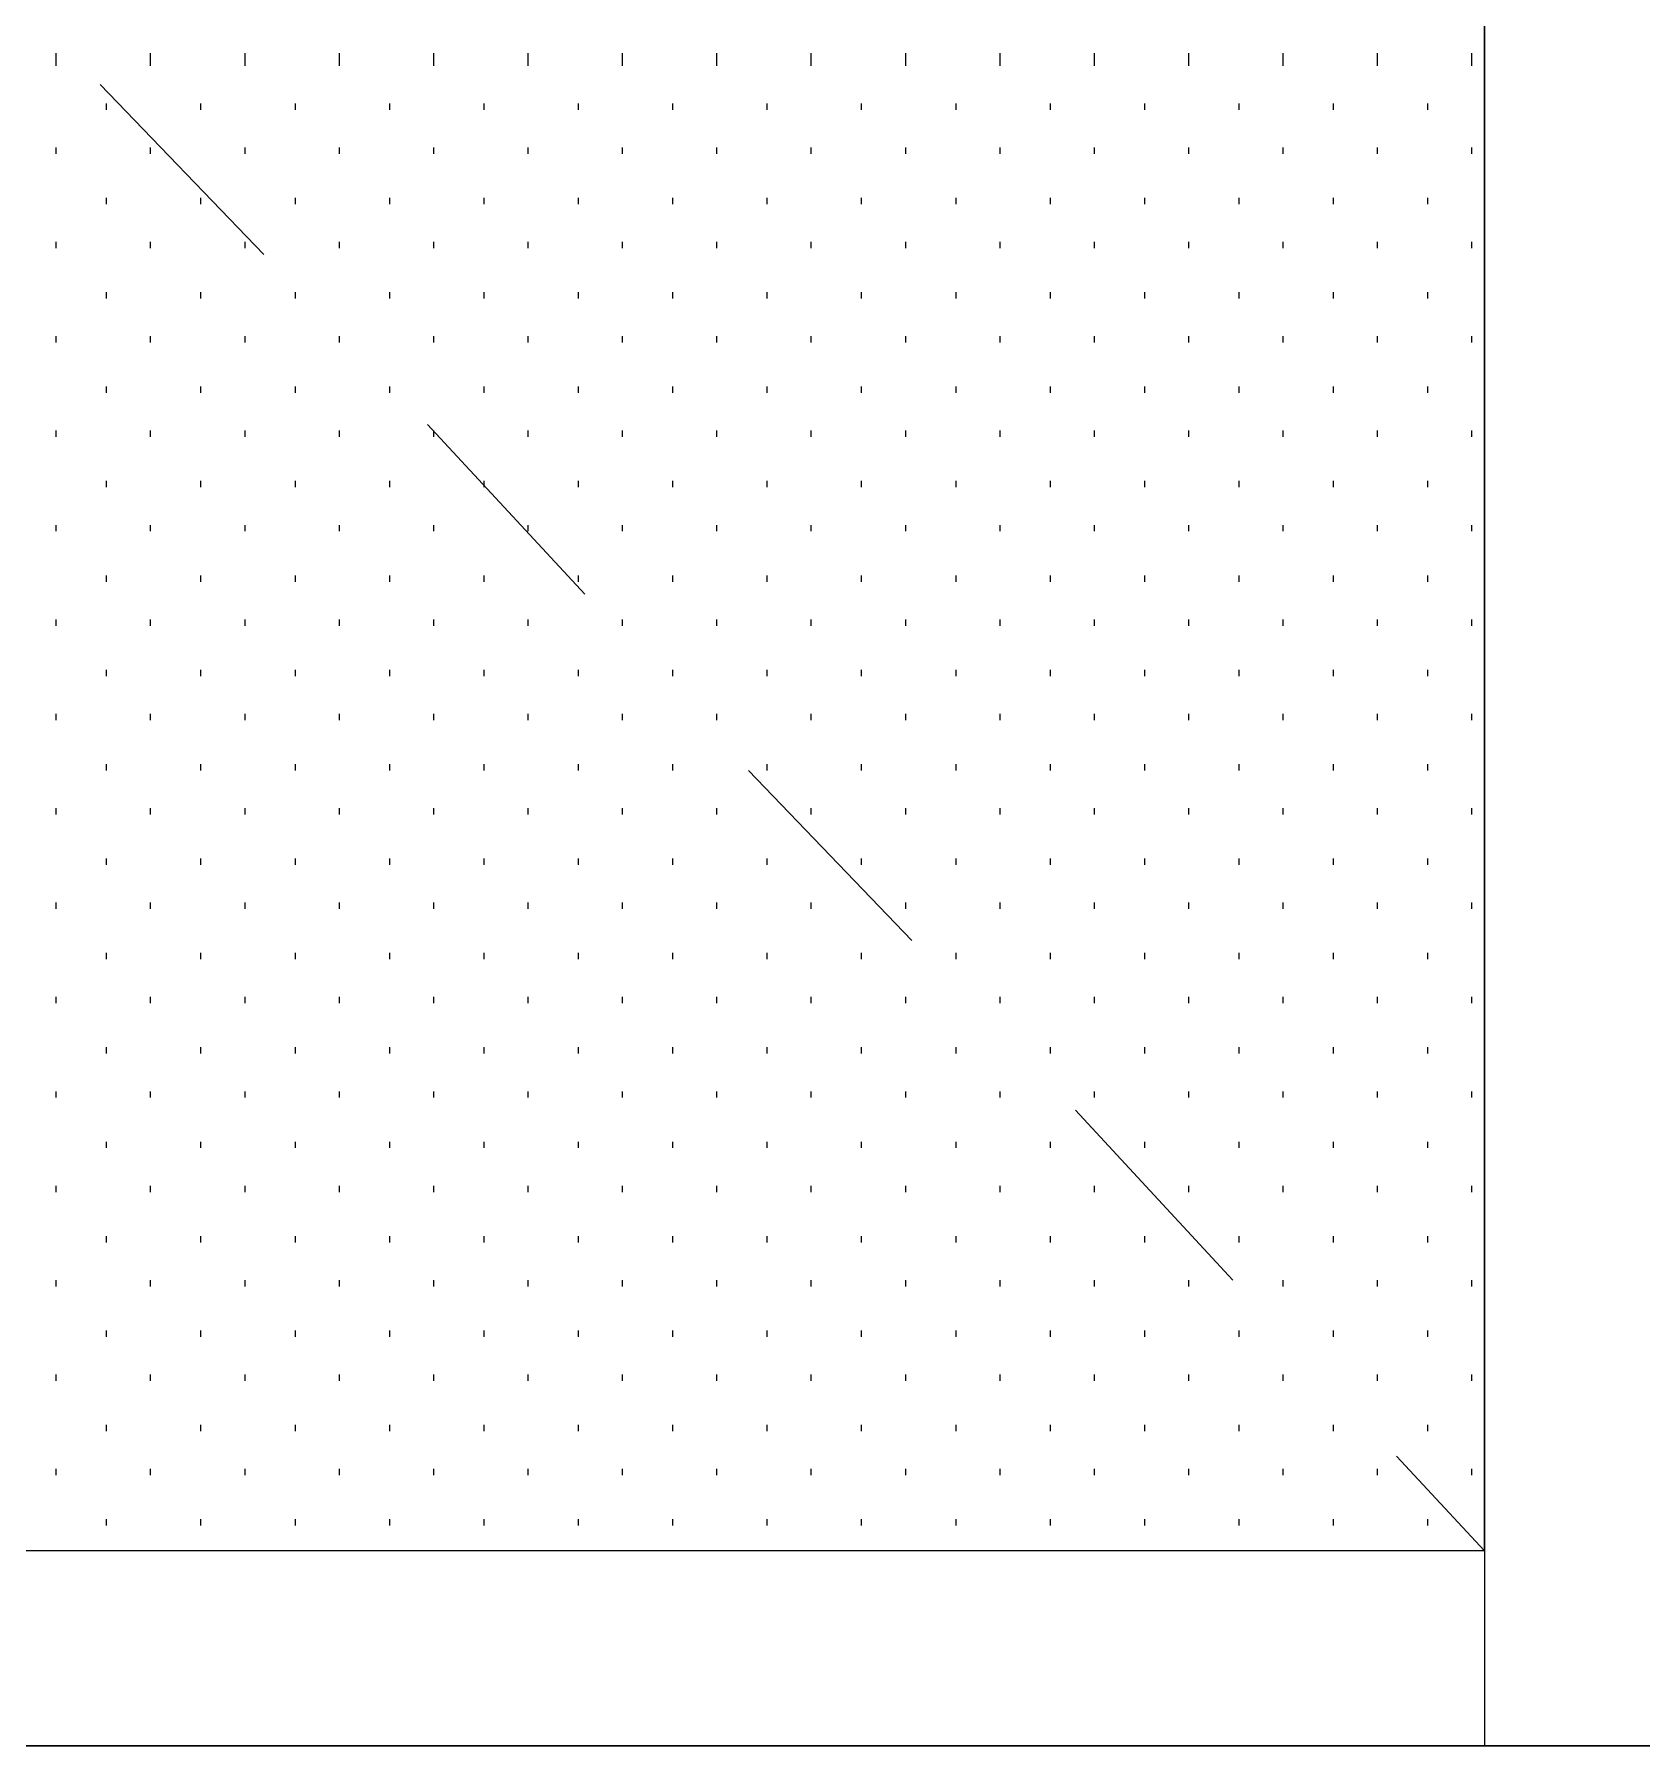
# Model space of a CAD drawing. Header units: inches. Extents: x -6061 to 13621, y -296 to 7483.
# Drawn here: x -5677.35 to -5656.88, y 63.32 to 85.1 of the extents above; entities that cross this region are included whole.
import ezdxf

# ---------------------------------------------------------------- set-up
doc = ezdxf.new("R2010")
doc.units = ezdxf.units.IN
doc.header["$MEASUREMENT"] = 0
doc.layers.get('0').update_dxf_attribs({"linetype": 'CONTINUOUS'})

msp = doc.modelspace()

# ---------------------------------------------------------------- linework, layer by layer
at = {"color": 7, "linetype": 'Continuous', "lineweight": 9, "true_color": 0x000007}
for p, q in [((-5658.8842, 147.33529), (-5658.8842, 63.32036)), ((-5658.8842, 65.80317), (-5658.8842, 144.85249)), ((-5674.42176, 82.30181), (-5676.50411, 84.46425)), ((-5670.33714, 77.97692), (-5672.3394, 80.13937)), ((-5666.17243, 73.57195), (-5668.25479, 75.73439)), ((-5662.08782, 69.24706), (-5664.09008, 71.4095)), ((-5658.8842, 65.80317), (-5660.00547, 67.00452)), ((-5658.8842, 65.80317), (-5696.12628, 65.80317)), ((-5658.8842, 65.80317), (-5696.12628, 65.80317)), ((-5658.8842, 65.80317), (-5658.8842, 63.32036)), ((-5696.12628, 63.32036), (-5658.8842, 63.32036)), ((-5658.8842, 63.32036), (-5696.12628, 63.32036)), ((-5656.40139, 63.32036), (-5658.8842, 63.32036)), ((-5658.8842, 63.32036), (-5656.40139, 63.32036))]:
    msp.add_line(p, q, dxfattribs=at)
at = {"color": 7, "linetype": 'Continuous', "lineweight": 9, "true_color": 0xffffff}
for p, q in [((-5677.06474, 84.70452), (-5677.06474, 84.86471)), ((-5675.86338, 84.70452), (-5675.86338, 84.86471)), ((-5674.66203, 84.70452), (-5674.66203, 84.86471)), ((-5673.46067, 84.70452), (-5673.46067, 84.86471)), ((-5672.25931, 84.70452), (-5672.25931, 84.86471)), ((-5671.05795, 84.70452), (-5671.05795, 84.86471)), ((-5669.8566, 84.70452), (-5669.8566, 84.86471)), ((-5668.65524, 84.70452), (-5668.65524, 84.86471)), ((-5667.45388, 84.70452), (-5667.45388, 84.86471)), ((-5666.25252, 84.70452), (-5666.25252, 84.86471)), ((-5665.05117, 84.70452), (-5665.05117, 84.86471)), ((-5663.84981, 84.70452), (-5663.84981, 84.86471)), ((-5662.64845, 84.70452), (-5662.64845, 84.86471)), ((-5661.44709, 84.70452), (-5661.44709, 84.86471)), ((-5660.24574, 84.70452), (-5660.24574, 84.86471)), ((-5659.04438, 84.70452), (-5659.04438, 84.86471)), ((-5676.42402, 84.14389), (-5676.42402, 84.22398)), ((-5675.22266, 84.14389), (-5675.22266, 84.22398)), ((-5674.0213, 84.14389), (-5674.0213, 84.22398)), ((-5672.81995, 84.14389), (-5672.81995, 84.22398)), ((-5671.61859, 84.14389), (-5671.61859, 84.22398)), ((-5670.41723, 84.14389), (-5670.41723, 84.22398)), ((-5669.21587, 84.14389), (-5669.21587, 84.22398)), ((-5668.01452, 84.14389), (-5668.01452, 84.22398)), ((-5666.81316, 84.14389), (-5666.81316, 84.22398)), ((-5665.6118, 84.14389), (-5665.6118, 84.22398)), ((-5664.41044, 84.14389), (-5664.41044, 84.22398)), ((-5663.20909, 84.14389), (-5663.20909, 84.22398)), ((-5662.00773, 84.14389), (-5662.00773, 84.22398)), ((-5660.80637, 84.14389), (-5660.80637, 84.22398)), ((-5659.60501, 84.14389), (-5659.60501, 84.22398)), ((-5677.06474, 83.58326), (-5677.06474, 83.66335)), ((-5675.86338, 83.58326), (-5675.86338, 83.66335)), ((-5674.66203, 83.58326), (-5674.66203, 83.66335)), ((-5673.46067, 83.58326), (-5673.46067, 83.66335)), ((-5672.25931, 83.58326), (-5672.25931, 83.66335)), ((-5671.05795, 83.58326), (-5671.05795, 83.66335)), ((-5669.8566, 83.58326), (-5669.8566, 83.66335)), ((-5668.65524, 83.58326), (-5668.65524, 83.66335)), ((-5667.45388, 83.58326), (-5667.45388, 83.66335)), ((-5666.25252, 83.58326), (-5666.25252, 83.66335)), ((-5665.05117, 83.58326), (-5665.05117, 83.66335)), ((-5663.84981, 83.58326), (-5663.84981, 83.66335)), ((-5662.64845, 83.58326), (-5662.64845, 83.66335)), ((-5661.44709, 83.58326), (-5661.44709, 83.66335)), ((-5660.24574, 83.58326), (-5660.24574, 83.66335)), ((-5659.04438, 83.58326), (-5659.04438, 83.66335)), ((-5676.42402, 82.94253), (-5676.42402, 83.02262)), ((-5675.22266, 82.94253), (-5675.22266, 83.02262)), ((-5674.0213, 82.94253), (-5674.0213, 83.02262)), ((-5672.81995, 82.94253), (-5672.81995, 83.02262)), ((-5671.61859, 82.94253), (-5671.61859, 83.02262)), ((-5670.41723, 82.94253), (-5670.41723, 83.02262)), ((-5669.21587, 82.94253), (-5669.21587, 83.02262)), ((-5668.01452, 82.94253), (-5668.01452, 83.02262)), ((-5666.81316, 82.94253), (-5666.81316, 83.02262)), ((-5665.6118, 82.94253), (-5665.6118, 83.02262)), ((-5664.41044, 82.94253), (-5664.41044, 83.02262)), ((-5663.20909, 82.94253), (-5663.20909, 83.02262)), ((-5662.00773, 82.94253), (-5662.00773, 83.02262)), ((-5660.80637, 82.94253), (-5660.80637, 83.02262)), ((-5659.60501, 82.94253), (-5659.60501, 83.02262)), ((-5677.06474, 82.3819), (-5677.06474, 82.46199)), ((-5675.86338, 82.3819), (-5675.86338, 82.46199)), ((-5674.66203, 82.3819), (-5674.66203, 82.46199)), ((-5673.46067, 82.3819), (-5673.46067, 82.46199)), ((-5672.25931, 82.3819), (-5672.25931, 82.46199)), ((-5671.05795, 82.3819), (-5671.05795, 82.46199)), ((-5669.8566, 82.3819), (-5669.8566, 82.46199)), ((-5668.65524, 82.3819), (-5668.65524, 82.46199)), ((-5667.45388, 82.3819), (-5667.45388, 82.46199)), ((-5666.25252, 82.3819), (-5666.25252, 82.46199)), ((-5665.05117, 82.3819), (-5665.05117, 82.46199)), ((-5663.84981, 82.3819), (-5663.84981, 82.46199)), ((-5662.64845, 82.3819), (-5662.64845, 82.46199)), ((-5661.44709, 82.3819), (-5661.44709, 82.46199)), ((-5660.24574, 82.3819), (-5660.24574, 82.46199)), ((-5659.04438, 82.3819), (-5659.04438, 82.46199)), ((-5676.42402, 81.74118), (-5676.42402, 81.82127)), ((-5675.22266, 81.74118), (-5675.22266, 81.82127)), ((-5674.0213, 81.74118), (-5674.0213, 81.82127)), ((-5672.81995, 81.74118), (-5672.81995, 81.82127)), ((-5671.61859, 81.74118), (-5671.61859, 81.82127)), ((-5670.41723, 81.74118), (-5670.41723, 81.82127)), ((-5669.21587, 81.74118), (-5669.21587, 81.82127)), ((-5668.01452, 81.74118), (-5668.01452, 81.82127)), ((-5666.81316, 81.74118), (-5666.81316, 81.82127)), ((-5665.6118, 81.74118), (-5665.6118, 81.82127)), ((-5664.41044, 81.74118), (-5664.41044, 81.82127)), ((-5663.20909, 81.74118), (-5663.20909, 81.82127)), ((-5662.00773, 81.74118), (-5662.00773, 81.82127)), ((-5660.80637, 81.74118), (-5660.80637, 81.82127)), ((-5659.60501, 81.74118), (-5659.60501, 81.82127)), ((-5677.06474, 81.18054), (-5677.06474, 81.26063)), ((-5675.86338, 81.18054), (-5675.86338, 81.26063)), ((-5674.66203, 81.18054), (-5674.66203, 81.26063)), ((-5673.46067, 81.18054), (-5673.46067, 81.26063)), ((-5672.25931, 81.18054), (-5672.25931, 81.26063)), ((-5671.05795, 81.18054), (-5671.05795, 81.26063)), ((-5669.8566, 81.18054), (-5669.8566, 81.26063)), ((-5668.65524, 81.18054), (-5668.65524, 81.26063)), ((-5667.45388, 81.18054), (-5667.45388, 81.26063)), ((-5666.25252, 81.18054), (-5666.25252, 81.26063)), ((-5665.05117, 81.18054), (-5665.05117, 81.26063)), ((-5663.84981, 81.18054), (-5663.84981, 81.26063)), ((-5662.64845, 81.18054), (-5662.64845, 81.26063)), ((-5661.44709, 81.18054), (-5661.44709, 81.26063)), ((-5660.24574, 81.18054), (-5660.24574, 81.26063)), ((-5659.04438, 81.18054), (-5659.04438, 81.26063)), ((-5676.42402, 80.53982), (-5676.42402, 80.61991)), ((-5675.22266, 80.53982), (-5675.22266, 80.61991)), ((-5674.0213, 80.53982), (-5674.0213, 80.61991)), ((-5672.81995, 80.53982), (-5672.81995, 80.61991)), ((-5671.61859, 80.53982), (-5671.61859, 80.61991)), ((-5670.41723, 80.53982), (-5670.41723, 80.61991)), ((-5669.21587, 80.53982), (-5669.21587, 80.61991)), ((-5668.01452, 80.53982), (-5668.01452, 80.61991)), ((-5666.81316, 80.53982), (-5666.81316, 80.61991)), ((-5665.6118, 80.53982), (-5665.6118, 80.61991)), ((-5664.41044, 80.53982), (-5664.41044, 80.61991)), ((-5663.20909, 80.53982), (-5663.20909, 80.61991)), ((-5662.00773, 80.53982), (-5662.00773, 80.61991)), ((-5660.80637, 80.53982), (-5660.80637, 80.61991)), ((-5659.60501, 80.53982), (-5659.60501, 80.61991)), ((-5677.06474, 79.97919), (-5677.06474, 80.05928)), ((-5675.86338, 79.97919), (-5675.86338, 80.05928)), ((-5674.66203, 79.97919), (-5674.66203, 80.05928)), ((-5673.46067, 79.97919), (-5673.46067, 80.05928)), ((-5672.25931, 79.97919), (-5672.25931, 80.05928)), ((-5671.05795, 79.97919), (-5671.05795, 80.05928)), ((-5669.8566, 79.97919), (-5669.8566, 80.05928)), ((-5668.65524, 79.97919), (-5668.65524, 80.05928)), ((-5667.45388, 79.97919), (-5667.45388, 80.05928)), ((-5666.25252, 79.97919), (-5666.25252, 80.05928)), ((-5665.05117, 79.97919), (-5665.05117, 80.05928)), ((-5663.84981, 79.97919), (-5663.84981, 80.05928)), ((-5662.64845, 79.97919), (-5662.64845, 80.05928)), ((-5661.44709, 79.97919), (-5661.44709, 80.05928)), ((-5660.24574, 79.97919), (-5660.24574, 80.05928)), ((-5659.04438, 79.97919), (-5659.04438, 80.05928)), ((-5676.42402, 79.33846), (-5676.42402, 79.41855)), ((-5675.22266, 79.33846), (-5675.22266, 79.41855)), ((-5674.0213, 79.33846), (-5674.0213, 79.41855)), ((-5672.81995, 79.33846), (-5672.81995, 79.41855)), ((-5671.61859, 79.33846), (-5671.61859, 79.41855)), ((-5670.41723, 79.33846), (-5670.41723, 79.41855)), ((-5669.21587, 79.33846), (-5669.21587, 79.41855)), ((-5668.01452, 79.33846), (-5668.01452, 79.41855)), ((-5666.81316, 79.33846), (-5666.81316, 79.41855)), ((-5665.6118, 79.33846), (-5665.6118, 79.41855)), ((-5664.41044, 79.33846), (-5664.41044, 79.41855)), ((-5663.20909, 79.33846), (-5663.20909, 79.41855)), ((-5662.00773, 79.33846), (-5662.00773, 79.41855)), ((-5660.80637, 79.33846), (-5660.80637, 79.41855)), ((-5659.60501, 79.33846), (-5659.60501, 79.41855)), ((-5677.06474, 78.77783), (-5677.06474, 78.85792)), ((-5675.86338, 78.77783), (-5675.86338, 78.85792)), ((-5674.66203, 78.77783), (-5674.66203, 78.85792)), ((-5673.46067, 78.77783), (-5673.46067, 78.85792)), ((-5672.25931, 78.77783), (-5672.25931, 78.85792)), ((-5671.05795, 78.77783), (-5671.05795, 78.85792)), ((-5669.8566, 78.77783), (-5669.8566, 78.85792)), ((-5668.65524, 78.77783), (-5668.65524, 78.85792)), ((-5667.45388, 78.77783), (-5667.45388, 78.85792)), ((-5666.25252, 78.77783), (-5666.25252, 78.85792)), ((-5665.05117, 78.77783), (-5665.05117, 78.85792)), ((-5663.84981, 78.77783), (-5663.84981, 78.85792)), ((-5662.64845, 78.77783), (-5662.64845, 78.85792)), ((-5661.44709, 78.77783), (-5661.44709, 78.85792)), ((-5660.24574, 78.77783), (-5660.24574, 78.85792)), ((-5659.04438, 78.77783), (-5659.04438, 78.85792)), ((-5676.42402, 78.1371), (-5676.42402, 78.21719)), ((-5675.22266, 78.1371), (-5675.22266, 78.21719)), ((-5674.0213, 78.1371), (-5674.0213, 78.21719)), ((-5672.81995, 78.1371), (-5672.81995, 78.21719)), ((-5671.61859, 78.1371), (-5671.61859, 78.21719)), ((-5670.41723, 78.1371), (-5670.41723, 78.21719)), ((-5669.21587, 78.1371), (-5669.21587, 78.21719)), ((-5668.01452, 78.1371), (-5668.01452, 78.21719)), ((-5666.81316, 78.1371), (-5666.81316, 78.21719)), ((-5665.6118, 78.1371), (-5665.6118, 78.21719)), ((-5664.41044, 78.1371), (-5664.41044, 78.21719)), ((-5663.20909, 78.1371), (-5663.20909, 78.21719)), ((-5662.00773, 78.1371), (-5662.00773, 78.21719)), ((-5660.80637, 78.1371), (-5660.80637, 78.21719)), ((-5659.60501, 78.1371), (-5659.60501, 78.21719)), ((-5677.06474, 77.57647), (-5677.06474, 77.65656)), ((-5675.86338, 77.57647), (-5675.86338, 77.65656)), ((-5674.66203, 77.57647), (-5674.66203, 77.65656)), ((-5673.46067, 77.57647), (-5673.46067, 77.65656)), ((-5672.25931, 77.57647), (-5672.25931, 77.65656)), ((-5671.05795, 77.57647), (-5671.05795, 77.65656)), ((-5669.8566, 77.57647), (-5669.8566, 77.65656)), ((-5668.65524, 77.57647), (-5668.65524, 77.65656)), ((-5667.45388, 77.57647), (-5667.45388, 77.65656)), ((-5666.25252, 77.57647), (-5666.25252, 77.65656)), ((-5665.05117, 77.57647), (-5665.05117, 77.65656)), ((-5663.84981, 77.57647), (-5663.84981, 77.65656)), ((-5662.64845, 77.57647), (-5662.64845, 77.65656)), ((-5661.44709, 77.57647), (-5661.44709, 77.65656)), ((-5660.24574, 77.57647), (-5660.24574, 77.65656)), ((-5659.04438, 77.57647), (-5659.04438, 77.65656)), ((-5676.42402, 76.93575), (-5676.42402, 77.01584)), ((-5675.22266, 76.93575), (-5675.22266, 77.01584)), ((-5674.0213, 76.93575), (-5674.0213, 77.01584)), ((-5672.81995, 76.93575), (-5672.81995, 77.01584)), ((-5671.61859, 76.93575), (-5671.61859, 77.01584)), ((-5670.41723, 76.93575), (-5670.41723, 77.01584)), ((-5669.21587, 76.93575), (-5669.21587, 77.01584)), ((-5668.01452, 76.93575), (-5668.01452, 77.01584)), ((-5666.81316, 76.93575), (-5666.81316, 77.01584)), ((-5665.6118, 76.93575), (-5665.6118, 77.01584)), ((-5664.41044, 76.93575), (-5664.41044, 77.01584)), ((-5663.20909, 76.93575), (-5663.20909, 77.01584)), ((-5662.00773, 76.93575), (-5662.00773, 77.01584)), ((-5660.80637, 76.93575), (-5660.80637, 77.01584)), ((-5659.60501, 76.93575), (-5659.60501, 77.01584)), ((-5677.06474, 76.37511), (-5677.06474, 76.4552)), ((-5675.86338, 76.37511), (-5675.86338, 76.4552)), ((-5674.66203, 76.37511), (-5674.66203, 76.4552)), ((-5673.46067, 76.37511), (-5673.46067, 76.4552)), ((-5672.25931, 76.37511), (-5672.25931, 76.4552)), ((-5671.05795, 76.37511), (-5671.05795, 76.4552)), ((-5669.8566, 76.37511), (-5669.8566, 76.4552)), ((-5668.65524, 76.37511), (-5668.65524, 76.4552)), ((-5667.45388, 76.37511), (-5667.45388, 76.4552)), ((-5666.25252, 76.37511), (-5666.25252, 76.4552)), ((-5665.05117, 76.37511), (-5665.05117, 76.4552)), ((-5663.84981, 76.37511), (-5663.84981, 76.4552)), ((-5662.64845, 76.37511), (-5662.64845, 76.4552)), ((-5661.44709, 76.37511), (-5661.44709, 76.4552)), ((-5660.24574, 76.37511), (-5660.24574, 76.4552)), ((-5659.04438, 76.37511), (-5659.04438, 76.4552)), ((-5676.42402, 75.73439), (-5676.42402, 75.81448)), ((-5675.22266, 75.73439), (-5675.22266, 75.81448)), ((-5674.0213, 75.73439), (-5674.0213, 75.81448)), ((-5672.81995, 75.73439), (-5672.81995, 75.81448)), ((-5671.61859, 75.73439), (-5671.61859, 75.81448)), ((-5670.41723, 75.73439), (-5670.41723, 75.81448)), ((-5669.21587, 75.73439), (-5669.21587, 75.81448)), ((-5668.01452, 75.73439), (-5668.01452, 75.81448)), ((-5666.81316, 75.73439), (-5666.81316, 75.81448)), ((-5665.6118, 75.73439), (-5665.6118, 75.81448)), ((-5664.41044, 75.73439), (-5664.41044, 75.81448)), ((-5663.20909, 75.73439), (-5663.20909, 75.81448)), ((-5662.00773, 75.73439), (-5662.00773, 75.81448)), ((-5660.80637, 75.73439), (-5660.80637, 75.81448)), ((-5659.60501, 75.73439), (-5659.60501, 75.81448)), ((-5677.06474, 75.17376), (-5677.06474, 75.25385)), ((-5675.86338, 75.17376), (-5675.86338, 75.25385)), ((-5674.66203, 75.17376), (-5674.66203, 75.25385)), ((-5673.46067, 75.17376), (-5673.46067, 75.25385)), ((-5672.25931, 75.17376), (-5672.25931, 75.25385)), ((-5671.05795, 75.17376), (-5671.05795, 75.25385)), ((-5669.8566, 75.17376), (-5669.8566, 75.25385)), ((-5668.65524, 75.17376), (-5668.65524, 75.25385)), ((-5667.45388, 75.17376), (-5667.45388, 75.25385)), ((-5666.25252, 75.17376), (-5666.25252, 75.25385)), ((-5665.05117, 75.17376), (-5665.05117, 75.25385)), ((-5663.84981, 75.17376), (-5663.84981, 75.25385)), ((-5662.64845, 75.17376), (-5662.64845, 75.25385)), ((-5661.44709, 75.17376), (-5661.44709, 75.25385)), ((-5660.24574, 75.17376), (-5660.24574, 75.25385)), ((-5659.04438, 75.17376), (-5659.04438, 75.25385)), ((-5676.42402, 74.53303), (-5676.42402, 74.61312)), ((-5675.22266, 74.53303), (-5675.22266, 74.61312)), ((-5674.0213, 74.53303), (-5674.0213, 74.61312)), ((-5672.81995, 74.53303), (-5672.81995, 74.61312)), ((-5671.61859, 74.53303), (-5671.61859, 74.61312)), ((-5670.41723, 74.53303), (-5670.41723, 74.61312)), ((-5669.21587, 74.53303), (-5669.21587, 74.61312)), ((-5668.01452, 74.53303), (-5668.01452, 74.61312)), ((-5666.81316, 74.53303), (-5666.81316, 74.61312)), ((-5665.6118, 74.53303), (-5665.6118, 74.61312)), ((-5664.41044, 74.53303), (-5664.41044, 74.61312)), ((-5663.20909, 74.53303), (-5663.20909, 74.61312)), ((-5662.00773, 74.53303), (-5662.00773, 74.61312)), ((-5660.80637, 74.53303), (-5660.80637, 74.61312)), ((-5659.60501, 74.53303), (-5659.60501, 74.61312)), ((-5677.06474, 73.9724), (-5677.06474, 74.05249)), ((-5675.86338, 73.9724), (-5675.86338, 74.05249)), ((-5674.66203, 73.9724), (-5674.66203, 74.05249)), ((-5673.46067, 73.9724), (-5673.46067, 74.05249)), ((-5672.25931, 73.9724), (-5672.25931, 74.05249)), ((-5671.05795, 73.9724), (-5671.05795, 74.05249)), ((-5669.8566, 73.9724), (-5669.8566, 74.05249)), ((-5668.65524, 73.9724), (-5668.65524, 74.05249)), ((-5667.45388, 73.9724), (-5667.45388, 74.05249)), ((-5666.25252, 73.9724), (-5666.25252, 74.05249)), ((-5665.05117, 73.9724), (-5665.05117, 74.05249)), ((-5663.84981, 73.9724), (-5663.84981, 74.05249)), ((-5662.64845, 73.9724), (-5662.64845, 74.05249)), ((-5661.44709, 73.9724), (-5661.44709, 74.05249)), ((-5660.24574, 73.9724), (-5660.24574, 74.05249)), ((-5659.04438, 73.9724), (-5659.04438, 74.05249)), ((-5676.42402, 73.33167), (-5676.42402, 73.41176)), ((-5675.22266, 73.33167), (-5675.22266, 73.41176)), ((-5674.0213, 73.33167), (-5674.0213, 73.41176)), ((-5672.81995, 73.33167), (-5672.81995, 73.41176)), ((-5671.61859, 73.33167), (-5671.61859, 73.41176)), ((-5670.41723, 73.33167), (-5670.41723, 73.41176)), ((-5669.21587, 73.33167), (-5669.21587, 73.41176)), ((-5668.01452, 73.33167), (-5668.01452, 73.41176)), ((-5666.81316, 73.33167), (-5666.81316, 73.41176)), ((-5665.6118, 73.33167), (-5665.6118, 73.41176)), ((-5664.41044, 73.33167), (-5664.41044, 73.41176)), ((-5663.20909, 73.33167), (-5663.20909, 73.41176)), ((-5662.00773, 73.33167), (-5662.00773, 73.41176)), ((-5660.80637, 73.33167), (-5660.80637, 73.41176)), ((-5659.60501, 73.33167), (-5659.60501, 73.41176)), ((-5677.06474, 72.77104), (-5677.06474, 72.85113)), ((-5675.86338, 72.77104), (-5675.86338, 72.85113)), ((-5674.66203, 72.77104), (-5674.66203, 72.85113)), ((-5673.46067, 72.77104), (-5673.46067, 72.85113)), ((-5672.25931, 72.77104), (-5672.25931, 72.85113)), ((-5671.05795, 72.77104), (-5671.05795, 72.85113)), ((-5669.8566, 72.77104), (-5669.8566, 72.85113)), ((-5668.65524, 72.77104), (-5668.65524, 72.85113)), ((-5667.45388, 72.77104), (-5667.45388, 72.85113)), ((-5666.25252, 72.77104), (-5666.25252, 72.85113)), ((-5665.05117, 72.77104), (-5665.05117, 72.85113)), ((-5663.84981, 72.77104), (-5663.84981, 72.85113)), ((-5662.64845, 72.77104), (-5662.64845, 72.85113)), ((-5661.44709, 72.77104), (-5661.44709, 72.85113)), ((-5660.24574, 72.77104), (-5660.24574, 72.85113)), ((-5659.04438, 72.77104), (-5659.04438, 72.85113)), ((-5676.42402, 72.13032), (-5676.42402, 72.21041)), ((-5675.22266, 72.13032), (-5675.22266, 72.21041)), ((-5674.0213, 72.13032), (-5674.0213, 72.21041)), ((-5672.81995, 72.13032), (-5672.81995, 72.21041)), ((-5671.61859, 72.13032), (-5671.61859, 72.21041)), ((-5670.41723, 72.13032), (-5670.41723, 72.21041)), ((-5669.21587, 72.13032), (-5669.21587, 72.21041)), ((-5668.01452, 72.13032), (-5668.01452, 72.21041)), ((-5666.81316, 72.13032), (-5666.81316, 72.21041)), ((-5665.6118, 72.13032), (-5665.6118, 72.21041)), ((-5664.41044, 72.13032), (-5664.41044, 72.21041)), ((-5663.20909, 72.13032), (-5663.20909, 72.21041)), ((-5662.00773, 72.13032), (-5662.00773, 72.21041)), ((-5660.80637, 72.13032), (-5660.80637, 72.21041)), ((-5659.60501, 72.13032), (-5659.60501, 72.21041)), ((-5677.06474, 71.56968), (-5677.06474, 71.64977)), ((-5675.86338, 71.56968), (-5675.86338, 71.64977)), ((-5674.66203, 71.56968), (-5674.66203, 71.64977)), ((-5673.46067, 71.56968), (-5673.46067, 71.64977)), ((-5672.25931, 71.56968), (-5672.25931, 71.64977)), ((-5671.05795, 71.56968), (-5671.05795, 71.64977)), ((-5669.8566, 71.56968), (-5669.8566, 71.64977)), ((-5668.65524, 71.56968), (-5668.65524, 71.64977)), ((-5667.45388, 71.56968), (-5667.45388, 71.64977)), ((-5666.25252, 71.56968), (-5666.25252, 71.64977)), ((-5665.05117, 71.56968), (-5665.05117, 71.64977)), ((-5663.84981, 71.56968), (-5663.84981, 71.64977)), ((-5662.64845, 71.56968), (-5662.64845, 71.64977)), ((-5661.44709, 71.56968), (-5661.44709, 71.64977)), ((-5660.24574, 71.56968), (-5660.24574, 71.64977)), ((-5659.04438, 71.56968), (-5659.04438, 71.64977)), ((-5676.42402, 70.92896), (-5676.42402, 71.00905)), ((-5675.22266, 70.92896), (-5675.22266, 71.00905)), ((-5674.0213, 70.92896), (-5674.0213, 71.00905)), ((-5672.81995, 70.92896), (-5672.81995, 71.00905)), ((-5671.61859, 70.92896), (-5671.61859, 71.00905)), ((-5670.41723, 70.92896), (-5670.41723, 71.00905)), ((-5669.21587, 70.92896), (-5669.21587, 71.00905)), ((-5668.01452, 70.92896), (-5668.01452, 71.00905)), ((-5666.81316, 70.92896), (-5666.81316, 71.00905)), ((-5665.6118, 70.92896), (-5665.6118, 71.00905)), ((-5664.41044, 70.92896), (-5664.41044, 71.00905)), ((-5663.20909, 70.92896), (-5663.20909, 71.00905)), ((-5662.00773, 70.92896), (-5662.00773, 71.00905)), ((-5660.80637, 70.92896), (-5660.80637, 71.00905)), ((-5659.60501, 70.92896), (-5659.60501, 71.00905)), ((-5677.06474, 70.36833), (-5677.06474, 70.44842)), ((-5675.86338, 70.36833), (-5675.86338, 70.44842)), ((-5674.66203, 70.36833), (-5674.66203, 70.44842)), ((-5673.46067, 70.36833), (-5673.46067, 70.44842)), ((-5672.25931, 70.36833), (-5672.25931, 70.44842)), ((-5671.05795, 70.36833), (-5671.05795, 70.44842)), ((-5669.8566, 70.36833), (-5669.8566, 70.44842)), ((-5668.65524, 70.36833), (-5668.65524, 70.44842)), ((-5667.45388, 70.36833), (-5667.45388, 70.44842)), ((-5666.25252, 70.36833), (-5666.25252, 70.44842)), ((-5665.05117, 70.36833), (-5665.05117, 70.44842)), ((-5663.84981, 70.36833), (-5663.84981, 70.44842)), ((-5662.64845, 70.36833), (-5662.64845, 70.44842)), ((-5661.44709, 70.36833), (-5661.44709, 70.44842)), ((-5660.24574, 70.36833), (-5660.24574, 70.44842)), ((-5659.04438, 70.36833), (-5659.04438, 70.44842)), ((-5676.42402, 69.7276), (-5676.42402, 69.80769)), ((-5675.22266, 69.7276), (-5675.22266, 69.80769)), ((-5674.0213, 69.7276), (-5674.0213, 69.80769)), ((-5672.81995, 69.7276), (-5672.81995, 69.80769)), ((-5671.61859, 69.7276), (-5671.61859, 69.80769)), ((-5670.41723, 69.7276), (-5670.41723, 69.80769)), ((-5669.21587, 69.7276), (-5669.21587, 69.80769)), ((-5668.01452, 69.7276), (-5668.01452, 69.80769)), ((-5666.81316, 69.7276), (-5666.81316, 69.80769)), ((-5665.6118, 69.7276), (-5665.6118, 69.80769)), ((-5664.41044, 69.7276), (-5664.41044, 69.80769)), ((-5663.20909, 69.7276), (-5663.20909, 69.80769)), ((-5662.00773, 69.7276), (-5662.00773, 69.80769)), ((-5660.80637, 69.7276), (-5660.80637, 69.80769)), ((-5659.60501, 69.7276), (-5659.60501, 69.80769)), ((-5677.06474, 69.16697), (-5677.06474, 69.24706)), ((-5675.86338, 69.16697), (-5675.86338, 69.24706)), ((-5674.66203, 69.16697), (-5674.66203, 69.24706)), ((-5673.46067, 69.16697), (-5673.46067, 69.24706)), ((-5672.25931, 69.16697), (-5672.25931, 69.24706)), ((-5671.05795, 69.16697), (-5671.05795, 69.24706)), ((-5669.8566, 69.16697), (-5669.8566, 69.24706)), ((-5668.65524, 69.16697), (-5668.65524, 69.24706)), ((-5667.45388, 69.16697), (-5667.45388, 69.24706)), ((-5666.25252, 69.16697), (-5666.25252, 69.24706)), ((-5665.05117, 69.16697), (-5665.05117, 69.24706)), ((-5663.84981, 69.16697), (-5663.84981, 69.24706)), ((-5662.64845, 69.16697), (-5662.64845, 69.24706)), ((-5661.44709, 69.16697), (-5661.44709, 69.24706)), ((-5660.24574, 69.16697), (-5660.24574, 69.24706)), ((-5659.04438, 69.16697), (-5659.04438, 69.24706)), ((-5676.42402, 68.52624), (-5676.42402, 68.60633)), ((-5675.22266, 68.52624), (-5675.22266, 68.60633)), ((-5674.0213, 68.52624), (-5674.0213, 68.60633)), ((-5672.81995, 68.52624), (-5672.81995, 68.60633)), ((-5671.61859, 68.52624), (-5671.61859, 68.60633)), ((-5670.41723, 68.52624), (-5670.41723, 68.60633)), ((-5669.21587, 68.52624), (-5669.21587, 68.60633)), ((-5668.01452, 68.52624), (-5668.01452, 68.60633)), ((-5666.81316, 68.52624), (-5666.81316, 68.60633)), ((-5665.6118, 68.52624), (-5665.6118, 68.60633)), ((-5664.41044, 68.52624), (-5664.41044, 68.60633)), ((-5663.20909, 68.52624), (-5663.20909, 68.60633)), ((-5662.00773, 68.52624), (-5662.00773, 68.60633)), ((-5660.80637, 68.52624), (-5660.80637, 68.60633)), ((-5659.60501, 68.52624), (-5659.60501, 68.60633)), ((-5677.06474, 67.96561), (-5677.06474, 68.0457)), ((-5675.86338, 67.96561), (-5675.86338, 68.0457)), ((-5674.66203, 67.96561), (-5674.66203, 68.0457)), ((-5673.46067, 67.96561), (-5673.46067, 68.0457)), ((-5672.25931, 67.96561), (-5672.25931, 68.0457)), ((-5671.05795, 67.96561), (-5671.05795, 68.0457)), ((-5669.8566, 67.96561), (-5669.8566, 68.0457)), ((-5668.65524, 67.96561), (-5668.65524, 68.0457)), ((-5667.45388, 67.96561), (-5667.45388, 68.0457)), ((-5666.25252, 67.96561), (-5666.25252, 68.0457)), ((-5665.05117, 67.96561), (-5665.05117, 68.0457)), ((-5663.84981, 67.96561), (-5663.84981, 68.0457)), ((-5662.64845, 67.96561), (-5662.64845, 68.0457)), ((-5661.44709, 67.96561), (-5661.44709, 68.0457)), ((-5660.24574, 67.96561), (-5660.24574, 68.0457)), ((-5659.04438, 67.96561), (-5659.04438, 68.0457)), ((-5676.42402, 67.32489), (-5676.42402, 67.40498)), ((-5675.22266, 67.32489), (-5675.22266, 67.40498)), ((-5674.0213, 67.32489), (-5674.0213, 67.40498)), ((-5672.81995, 67.32489), (-5672.81995, 67.40498)), ((-5671.61859, 67.32489), (-5671.61859, 67.40498)), ((-5670.41723, 67.32489), (-5670.41723, 67.40498)), ((-5669.21587, 67.32489), (-5669.21587, 67.40498)), ((-5668.01452, 67.32489), (-5668.01452, 67.40498)), ((-5666.81316, 67.32489), (-5666.81316, 67.40498)), ((-5665.6118, 67.32489), (-5665.6118, 67.40498)), ((-5664.41044, 67.32489), (-5664.41044, 67.40498)), ((-5663.20909, 67.32489), (-5663.20909, 67.40498)), ((-5662.00773, 67.32489), (-5662.00773, 67.40498)), ((-5660.80637, 67.32489), (-5660.80637, 67.40498)), ((-5659.60501, 67.32489), (-5659.60501, 67.40498)), ((-5677.06474, 66.76425), (-5677.06474, 66.84434)), ((-5675.86338, 66.76425), (-5675.86338, 66.84434)), ((-5674.66203, 66.76425), (-5674.66203, 66.84434)), ((-5673.46067, 66.76425), (-5673.46067, 66.84434)), ((-5672.25931, 66.76425), (-5672.25931, 66.84434)), ((-5671.05795, 66.76425), (-5671.05795, 66.84434)), ((-5669.8566, 66.76425), (-5669.8566, 66.84434)), ((-5668.65524, 66.76425), (-5668.65524, 66.84434)), ((-5667.45388, 66.76425), (-5667.45388, 66.84434)), ((-5666.25252, 66.76425), (-5666.25252, 66.84434)), ((-5665.05117, 66.76425), (-5665.05117, 66.84434)), ((-5663.84981, 66.76425), (-5663.84981, 66.84434)), ((-5662.64845, 66.76425), (-5662.64845, 66.84434)), ((-5661.44709, 66.76425), (-5661.44709, 66.84434)), ((-5660.24574, 66.76425), (-5660.24574, 66.84434)), ((-5659.04438, 66.76425), (-5659.04438, 66.84434)), ((-5676.42402, 66.12353), (-5676.42402, 66.20362)), ((-5675.22266, 66.12353), (-5675.22266, 66.20362)), ((-5674.0213, 66.12353), (-5674.0213, 66.20362)), ((-5672.81995, 66.12353), (-5672.81995, 66.20362)), ((-5671.61859, 66.12353), (-5671.61859, 66.20362)), ((-5670.41723, 66.12353), (-5670.41723, 66.20362)), ((-5669.21587, 66.12353), (-5669.21587, 66.20362)), ((-5668.01452, 66.12353), (-5668.01452, 66.20362)), ((-5666.81316, 66.12353), (-5666.81316, 66.20362)), ((-5665.6118, 66.12353), (-5665.6118, 66.20362)), ((-5664.41044, 66.12353), (-5664.41044, 66.20362)), ((-5663.20909, 66.12353), (-5663.20909, 66.20362)), ((-5662.00773, 66.12353), (-5662.00773, 66.20362)), ((-5660.80637, 66.12353), (-5660.80637, 66.20362)), ((-5659.60501, 66.12353), (-5659.60501, 66.20362))]:
    msp.add_line(p, q, dxfattribs=at)

doc.saveas('drawing.dxf')
